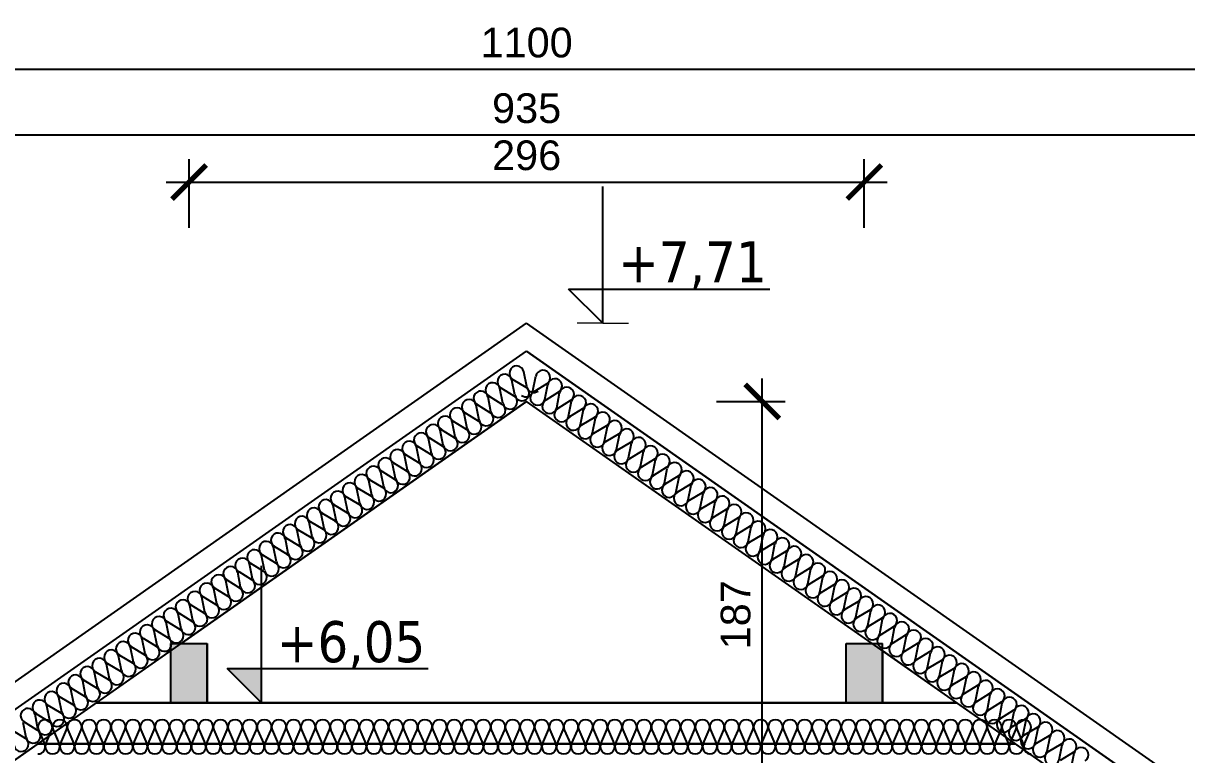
# Model space of a CAD drawing. Header units: millimetres. Extents: x 4647 to 73915, y -13612 to -8141.
# Drawn here: x 6694 to 7204, y -10491 to -10171 of the extents above; entities that cross this region are included whole.
import ezdxf

# ---------------------------------------------------------------- set-up
doc = ezdxf.new("R2010")
doc.units = ezdxf.units.MM
for name, color, linetype in [('2D - Ogólne', 7, 'Continuous'), ('Konstrukcja - Dach', 7, 'Continuous'), ('Wymiarowanie - Ogólne', 7, 'Continuous')]:
    doc.layers.add(name, color=color, linetype=linetype)
doc.layers.add('a_wymiary', color=250, linetype='Continuous', lineweight=9)
doc.styles.add('GENERATED_STYLE_2', font='tahoma.ttf')
doc.styles.get("Standard").update_dxf_attribs({"font": 'arial.ttf'})
doc.dimstyles.new('1-100', dxfattribs={"dimtxt": 13, "dimasz": 15, "dimexe": 10, "dimexo": 20, "dimgap": 5, "dimtad": 1, "dimdec": 1, "dimrnd": 0.5, "dimtxsty": 'Standard', "dimblk": 'ARCHTICK', "dimcen": 0.09, "dimdle": 10, "dimadec": 0, "dimazin": 0, "dimtfac": 1, "dimtdec": 1, "dimtofl": 0, "dimtmove": 0, "dimatfit": 3, "dimfxl": 10, "dimfxlon": 1, "dimtolj": 1, "dimtzin": 0, "dimarcsym": 0})

# ---------------------------------------------------------------- blocks, each defined once
blk = doc.blocks.new('_ArchTick')
at = {"color": 0, "linetype": 'ByBlock', "const_width": 0.15}
blk.add_lwpolyline([(-0.5, -0.5), (0.5, 0.5)], dxfattribs=at)
blk = doc.blocks.new('*D799')
at = {"layer": 'a_wymiary', "color": 0, "lineweight": -2, "transparency": 16777216}
for p, q in [((6446.9, -10239.74), (6446.9, -10209.74)), ((7381.9, -10239.74), (7381.9, -10209.74)), ((6436.9, -10219.74), (7391.9, -10219.74))]:
    blk.add_line(p, q, dxfattribs=at)
at = {"layer": 'DEFPOINTS', "color": 0, "transparency": 16777216}
for p in [(7381.9, -10219.74), (6446.9, -10683.57), (7381.9, -10683.57)]:
    blk.add_point(p, dxfattribs=at)
at = {"layer": 'a_wymiary', "color": 0, "lineweight": -2, "transparency": 16777216, "xscale": 15, "yscale": 15, "zscale": 15, "rotation": 180}
blk.add_blockref('_ArchTick', (6446.9, -10219.74), dxfattribs=at)
at = {"layer": 'a_wymiary', "color": 0, "lineweight": -2, "transparency": 16777216, "xscale": 15, "yscale": 15, "zscale": 15}
blk.add_blockref('_ArchTick', (7381.9, -10219.74), dxfattribs=at)
at = {"layer": 'a_wymiary', "color": 0, "transparency": 16777216, "insert": (6914.4, -10208.1), "char_height": 13, "attachment_point": 5}
blk.add_mtext('\\A1;935', dxfattribs=at)
blk = doc.blocks.new('*D800')
at = {"layer": 'a_wymiary', "color": 0, "lineweight": -2, "transparency": 16777216}
for p, q in [((6766.41, -10260.39), (6766.41, -10230.39)), ((7062.42, -10260.39), (7062.42, -10230.39)), ((6756.41, -10240.39), (7072.42, -10240.39))]:
    blk.add_line(p, q, dxfattribs=at)
at = {"layer": 'DEFPOINTS', "color": 0, "transparency": 16777216}
for p in [(7062.42, -10240.39), (6766.41, -10442.57), (7062.42, -10442.57)]:
    blk.add_point(p, dxfattribs=at)
at = {"layer": 'a_wymiary', "color": 0, "lineweight": -2, "transparency": 16777216, "xscale": 15, "yscale": 15, "zscale": 15, "rotation": 180}
blk.add_blockref('_ArchTick', (6766.41, -10240.39), dxfattribs=at)
at = {"layer": 'a_wymiary', "color": 0, "lineweight": -2, "transparency": 16777216, "xscale": 15, "yscale": 15, "zscale": 15}
blk.add_blockref('_ArchTick', (7062.42, -10240.39), dxfattribs=at)
at = {"layer": 'a_wymiary', "color": 0, "transparency": 16777216, "insert": (6914.41, -10228.75), "char_height": 13, "attachment_point": 5}
blk.add_mtext('\\A1;296', dxfattribs=at)
blk = doc.blocks.new('*D801')
at = {"layer": 'a_wymiary', "color": 0, "lineweight": -2, "transparency": 16777216}
for p, q in [((6364.42, -10210.99), (6364.42, -10180.99)), ((7464.4, -10210.99), (7464.4, -10180.99)), ((6354.42, -10190.99), (7474.4, -10190.99))]:
    blk.add_line(p, q, dxfattribs=at)
at = {"layer": 'DEFPOINTS', "color": 0, "transparency": 16777216}
for p in [(7464.4, -10190.99), (6364.42, -10687.41), (7464.4, -10687.41)]:
    blk.add_point(p, dxfattribs=at)
at = {"layer": 'a_wymiary', "color": 0, "lineweight": -2, "transparency": 16777216, "xscale": 15, "yscale": 15, "zscale": 15, "rotation": 180}
blk.add_blockref('_ArchTick', (6364.42, -10190.99), dxfattribs=at)
at = {"layer": 'a_wymiary', "color": 0, "lineweight": -2, "transparency": 16777216, "xscale": 15, "yscale": 15, "zscale": 15}
blk.add_blockref('_ArchTick', (7464.4, -10190.99), dxfattribs=at)
at = {"layer": 'a_wymiary', "color": 0, "transparency": 16777216, "insert": (6914.41, -10179.35), "char_height": 13, "attachment_point": 5}
blk.add_mtext('\\A1;1100', dxfattribs=at)
blk = doc.blocks.new('*D855')
at = {"layer": 'a_wymiary', "color": 0, "lineweight": -2, "transparency": 16777216}
for p, q in [((7017.7, -10533.57), (7017.7, -10326.48)), ((6997.7, -10336.48), (7027.7, -10336.48)), ((6997.7, -10523.57), (7027.7, -10523.57))]:
    blk.add_line(p, q, dxfattribs=at)
at = {"layer": 'DEFPOINTS', "color": 0, "transparency": 16777216}
for p in [(6914.41, -10336.48), (7017.7, -10336.48), (6958.9, -10523.57)]:
    blk.add_point(p, dxfattribs=at)
at = {"layer": 'a_wymiary', "color": 0, "lineweight": -2, "transparency": 16777216, "xscale": 15, "yscale": 15, "zscale": 15}
for p, rotation in [((7017.7, -10336.48), 90), ((7017.7, -10523.57), 270)]:
    blk.add_blockref('_ArchTick', p, dxfattribs=dict(at, rotation=rotation))
at = {"layer": 'a_wymiary', "color": 0, "transparency": 16777216, "insert": (7006.06, -10430.02), "char_height": 13, "attachment_point": 5, "rotation": 90}
blk.add_mtext('\\A1;187', dxfattribs=at)

msp = doc.modelspace()

# ---------------------------------------------------------------- hatches: boundary and pattern name
at = {"layer": 'Konstrukcja - Dach', "linetype": 'Continuous', "lineweight": 0}
for points in [[(6774.41, -10468.57), (6774.41, -10442.57), (6758.41, -10442.57), (6758.41, -10468.57)], [(7054.42, -10468.57), (7070.42, -10468.57), (7070.42, -10442.57), (7054.42, -10442.57)]]:
    msp.add_hatch(color=46, dxfattribs=at).paths.add_polyline_path(points, flags=0)
at = {"layer": 'Wymiarowanie - Ogólne', "linetype": 'Continuous', "lineweight": 25}
msp.add_hatch(color=161, dxfattribs=at).paths.add_polyline_path([(6798.14, -10468.57), (6783.14, -10453.57), (6798.14, -10453.57)], flags=0)

# ---------------------------------------------------------------- linework, layer by layer
for p, q in [((6914.41, -10336.48), (6762.9, -10442.57)), ((7065.93, -10442.57), (6914.41, -10336.48)), ((6762.9, -10442.57), (6774.41, -10442.57)), ((6774.41, -10442.57), (6774.41, -10468.57)), ((7054.42, -10468.57), (7054.42, -10442.57)), ((7054.42, -10442.57), (7065.93, -10442.57)), ((6758.41, -10445.72), (6725.77, -10468.57)), ((6758.41, -10468.57), (6758.41, -10445.72)), ((7070.42, -10445.72), (7070.42, -10468.57)), ((7103.06, -10468.57), (7070.42, -10445.72)), ((6725.77, -10468.57), (6700.07, -10486.57)), ((7103.06, -10468.57), (6725.77, -10468.57)), ((6725.77, -10468.57), (6758.41, -10468.57)), ((6774.41, -10468.57), (7054.42, -10468.57)), ((7070.42, -10468.57), (7103.06, -10468.57)), ((7128.76, -10486.57), (7103.06, -10468.57)), ((6700.07, -10486.57), (6454.4, -10658.58)), ((6700.07, -10486.57), (7128.76, -10486.57)), ((7128.76, -10486.57), (6700.07, -10486.57)), ((7374.4, -10658.57), (7128.76, -10486.57))]:
    msp.add_line(p, q)
at = {"layer": '2D - Ogólne'}
for p, q in [((6410.4, -10667.42), (6914.41, -10314.51)), ((6914.41, -10314.51), (7418.4, -10667.4)), ((6909.22, -10333.69), (6907.92, -10327.2)), ((6908.36, -10326.9), (6914.01, -10330.34)), ((6914.45, -10330.03), (6913.15, -10323.55)), ((6917.1, -10331.94), (6918.39, -10325.45)), ((6904, -10337.35), (6902.7, -10330.86)), ((6903.14, -10330.56), (6908.79, -10334)), ((6923.2, -10328.81), (6917.54, -10332.25)), ((6922.34, -10335.61), (6923.64, -10329.12)), ((6928.44, -10332.48), (6922.78, -10335.92)), ((6927.59, -10339.28), (6928.88, -10332.79)), ((6893.55, -10344.67), (6892.24, -10338.18)), ((6892.68, -10337.87), (6898.33, -10341.32)), ((6898.77, -10341.01), (6897.47, -10334.52)), ((6897.91, -10334.22), (6903.56, -10337.66)), ((6933.69, -10336.15), (6928.03, -10339.59)), ((6932.83, -10342.95), (6934.13, -10336.46)), ((6888.32, -10348.33), (6887.02, -10341.84)), ((6887.46, -10341.53), (6893.11, -10344.98)), ((6938.93, -10339.82), (6933.27, -10343.26)), ((6938.08, -10346.63), (6939.37, -10340.13)), ((6883.1, -10351.99), (6881.79, -10345.5)), ((6882.23, -10345.19), (6887.88, -10348.64)), ((6944.18, -10343.5), (6938.52, -10346.93)), ((6943.32, -10350.3), (6944.62, -10343.81)), ((6949.42, -10347.17), (6943.76, -10350.61)), ((6948.57, -10353.97), (6949.86, -10347.48)), ((6872.64, -10359.31), (6871.34, -10352.82)), ((6871.78, -10352.51), (6877.43, -10355.95)), ((6877.87, -10355.65), (6876.57, -10349.16)), ((6877.01, -10348.85), (6882.66, -10352.29)), ((6954.66, -10350.84), (6949.01, -10354.28)), ((6953.81, -10357.64), (6955.1, -10351.15)), ((6867.42, -10362.96), (6866.12, -10356.48)), ((6866.55, -10356.17), (6872.2, -10359.61)), ((6959.91, -10354.51), (6954.25, -10357.95)), ((6959.05, -10361.31), (6960.35, -10354.82)), ((6965.15, -10358.19), (6959.49, -10361.62)), ((6964.3, -10364.99), (6965.59, -10358.49)), ((6856.97, -10370.28), (6855.66, -10363.8)), ((6856.1, -10363.49), (6861.75, -10366.93)), ((6862.19, -10366.62), (6860.89, -10360.14)), ((6861.33, -10359.83), (6866.98, -10363.27)), ((6970.4, -10361.86), (6964.74, -10365.29)), ((6969.54, -10368.66), (6970.84, -10362.17)), ((6851.74, -10373.94), (6850.44, -10367.46)), ((6850.88, -10367.15), (6856.53, -10370.59)), ((6975.64, -10365.53), (6969.98, -10368.97)), ((6974.79, -10372.33), (6976.08, -10365.84)), ((6846.51, -10377.6), (6845.21, -10371.12)), ((6845.65, -10370.81), (6851.3, -10374.25)), ((6980.88, -10369.2), (6975.23, -10372.64)), ((6980.03, -10376), (6981.33, -10369.51)), ((6986.13, -10372.87), (6980.47, -10376.31)), ((6985.28, -10379.67), (6986.57, -10373.18)), ((6836.06, -10384.92), (6834.76, -10378.43)), ((6835.2, -10378.13), (6840.85, -10381.57)), ((6841.29, -10381.26), (6839.99, -10374.77)), ((6840.42, -10374.47), (6846.07, -10377.91)), ((6991.37, -10376.55), (6985.72, -10379.98)), ((6990.52, -10383.35), (6991.81, -10376.85)), ((6830.84, -10388.58), (6829.53, -10382.09)), ((6829.97, -10381.79), (6835.62, -10385.23)), ((6996.62, -10380.22), (6990.96, -10383.65)), ((6995.76, -10387.02), (6997.06, -10380.53)), ((7001.86, -10383.89), (6996.2, -10387.33)), ((7001.01, -10390.69), (7002.3, -10384.2)), ((6819.52, -10389.1), (6825.17, -10392.55)), ((6825.61, -10392.24), (6824.31, -10385.75)), ((6824.75, -10385.44), (6830.4, -10388.89)), ((7007.11, -10387.56), (7001.45, -10391)), ((7006.25, -10394.36), (7007.55, -10387.87)), ((6815.16, -10399.56), (6813.86, -10393.07)), ((6814.3, -10392.76), (6819.95, -10396.21)), ((6820.38, -10395.9), (6819.08, -10389.41)), ((7012.35, -10391.23), (7006.69, -10394.67)), ((7011.5, -10398.03), (7012.79, -10391.54)), ((6809.93, -10403.22), (6808.63, -10396.73)), ((6809.07, -10396.42), (6814.72, -10399.86)), ((7017.59, -10394.91), (7011.94, -10398.34)), ((7016.74, -10401.71), (7018.04, -10395.21)), ((7022.84, -10398.58), (7017.18, -10402.01)), ((7021.98, -10405.38), (7023.28, -10398.89)), ((6799.48, -10410.53), (6798.18, -10404.05)), ((6798.62, -10403.74), (6804.27, -10407.18)), ((6804.71, -10406.88), (6803.4, -10400.39)), ((6803.84, -10400.08), (6809.49, -10403.52)), ((7028.08, -10402.25), (7022.43, -10405.69)), ((7027.23, -10409.05), (7028.52, -10402.56)), ((6794.25, -10414.19), (6792.95, -10407.71)), ((6793.39, -10407.4), (6799.04, -10410.84)), ((7033.33, -10405.92), (7027.67, -10409.36)), ((7032.47, -10412.72), (7033.77, -10406.23)), ((7038.57, -10409.59), (7032.91, -10413.03)), ((6782.94, -10414.72), (6788.59, -10418.16)), ((6789.03, -10417.85), (6787.73, -10411.37)), ((6788.17, -10411.06), (6793.82, -10414.5)), ((7037.72, -10416.39), (7039.01, -10409.9)), ((7043.82, -10413.27), (7038.16, -10416.7)), ((7042.96, -10420.07), (7044.26, -10413.57)), ((6778.58, -10425.17), (6777.27, -10418.69)), ((6777.71, -10418.38), (6783.36, -10421.82)), ((6783.8, -10421.51), (6782.5, -10415.03)), ((7049.06, -10416.94), (7043.4, -10420.37)), ((7048.21, -10423.74), (7049.5, -10417.25)), ((6773.35, -10428.83), (6772.05, -10422.34)), ((6772.49, -10422.04), (6778.14, -10425.48)), ((7054.3, -10420.61), (7048.65, -10424.05)), ((7053.45, -10427.41), (7054.74, -10420.92)), ((7059.55, -10424.28), (7053.89, -10427.72)), ((7058.69, -10431.08), (7059.99, -10424.59)), ((6762.9, -10436.15), (6761.6, -10429.66)), ((6762.04, -10429.36), (6767.69, -10432.8)), ((6768.13, -10432.49), (6766.82, -10426)), ((6767.26, -10425.7), (6772.91, -10429.14)), ((7064.79, -10427.95), (7059.13, -10431.39)), ((7063.94, -10434.75), (7065.23, -10428.26)), ((6757.67, -10439.81), (6756.37, -10433.32)), ((6756.81, -10433.01), (6762.46, -10436.46)), ((7070.04, -10431.63), (7064.38, -10435.06)), ((7069.18, -10438.43), (7070.48, -10431.93)), ((6746.36, -10440.33), (6752.01, -10443.78)), ((6752.45, -10443.47), (6751.15, -10436.98)), ((6751.58, -10436.67), (6757.23, -10440.12)), ((7075.28, -10435.3), (7069.62, -10438.74)), ((7074.43, -10442.1), (7075.72, -10435.61)), ((7080.53, -10438.97), (7074.87, -10442.41)), ((7079.67, -10445.77), (7080.97, -10439.28)), ((6742, -10450.79), (6740.69, -10444.3)), ((6741.13, -10443.99), (6746.78, -10447.43)), ((6747.22, -10447.13), (6745.92, -10440.64)), ((7085.77, -10442.64), (7080.11, -10446.08)), ((7084.92, -10449.44), (7086.21, -10442.95)), ((6736.77, -10454.45), (6735.47, -10447.96)), ((6735.91, -10447.65), (6741.56, -10451.09)), ((7091.01, -10446.31), (7085.36, -10449.75)), ((7090.16, -10453.11), (7091.45, -10446.62)), ((7096.26, -10449.99), (7090.6, -10453.42)), ((7095.4, -10456.79), (7096.7, -10450.3)), ((6726.32, -10461.76), (6725.02, -10455.28)), ((6725.45, -10454.97), (6731.1, -10458.41)), ((6731.54, -10458.1), (6730.24, -10451.62)), ((6730.68, -10451.31), (6736.33, -10454.75)), ((7101.5, -10453.66), (7095.84, -10457.1)), ((7100.65, -10460.46), (7101.94, -10453.97)), ((6721.09, -10465.42), (6719.79, -10458.94)), ((6720.23, -10458.63), (6725.88, -10462.07)), ((7106.75, -10457.33), (7101.09, -10460.77)), ((7105.89, -10464.13), (7107.19, -10457.64)), ((6715.87, -10469.08), (6714.56, -10462.6)), ((6715, -10462.29), (6720.65, -10465.73)), ((7111.99, -10461), (7106.33, -10464.44)), ((7111.14, -10467.8), (7112.43, -10461.31)), ((7117.23, -10464.67), (7111.58, -10468.11)), ((7116.38, -10471.48), (7117.68, -10464.98)), ((6705.41, -10476.4), (6704.11, -10469.91)), ((6704.55, -10469.61), (6710.2, -10473.05)), ((6710.64, -10472.74), (6709.34, -10466.26)), ((6709.78, -10465.95), (6715.43, -10469.39)), ((7122.48, -10468.35), (7116.82, -10471.78)), ((7121.63, -10475.15), (7122.92, -10468.66)), ((6700.19, -10480.06), (6698.89, -10473.57)), ((6699.32, -10473.27), (6704.98, -10476.71)), ((7127.72, -10472.02), (7122.07, -10475.46)), ((7126.87, -10478.82), (7128.16, -10472.33)), ((7132.97, -10475.69), (7127.31, -10479.13)), ((7132.11, -10482.49), (7133.41, -10476)), ((6688.87, -10480.58), (6694.52, -10484.03)), ((6694.96, -10483.72), (6693.66, -10477.23)), ((6694.1, -10476.93), (6699.75, -10480.37)), ((6700.45, -10480.47), (6703.12, -10486.53)), ((6703.66, -10486.53), (6706.32, -10480.47)), ((6706.86, -10480.47), (6709.52, -10486.53)), ((6710.06, -10486.53), (6712.72, -10480.47)), ((6713.26, -10480.47), (6715.92, -10486.53)), ((6716.46, -10486.53), (6719.12, -10480.47)), ((6719.66, -10480.47), (6722.32, -10486.53)), ((6722.86, -10486.53), (6725.52, -10480.47)), ((6726.06, -10480.47), (6728.73, -10486.53)), ((6729.26, -10486.53), (6731.93, -10480.47)), ((6732.46, -10480.47), (6735.13, -10486.53)), ((6735.67, -10486.53), (6738.33, -10480.47)), ((6738.87, -10480.47), (6741.53, -10486.53)), ((6742.07, -10486.53), (6744.73, -10480.47)), ((6745.27, -10480.47), (6747.93, -10486.53)), ((6748.47, -10486.53), (6751.13, -10480.47)), ((6751.67, -10480.47), (6754.33, -10486.53)), ((6754.87, -10486.53), (6757.53, -10480.47)), ((6758.07, -10480.47), (6760.74, -10486.53)), ((6761.27, -10486.53), (6763.94, -10480.47)), ((6764.47, -10480.47), (6767.14, -10486.53)), ((6767.68, -10486.53), (6770.34, -10480.47)), ((6770.88, -10480.47), (6773.54, -10486.53)), ((6774.08, -10486.53), (6776.74, -10480.47)), ((6777.28, -10480.47), (6779.94, -10486.53)), ((6780.48, -10486.53), (6783.14, -10480.47)), ((6783.68, -10480.47), (6786.34, -10486.53)), ((6786.88, -10486.53), (6789.54, -10480.47)), ((6790.08, -10480.47), (6792.75, -10486.53)), ((6793.28, -10486.53), (6795.95, -10480.47)), ((6796.48, -10480.47), (6799.15, -10486.53)), ((6799.69, -10486.53), (6802.35, -10480.47)), ((6802.89, -10480.47), (6805.55, -10486.53)), ((6806.09, -10486.53), (6808.75, -10480.47)), ((6809.29, -10480.47), (6811.95, -10486.53)), ((6812.49, -10486.53), (6815.15, -10480.47)), ((6815.69, -10480.47), (6818.35, -10486.53)), ((6818.89, -10486.53), (6821.55, -10480.47)), ((6822.09, -10480.47), (6824.76, -10486.53)), ((6825.29, -10486.53), (6827.96, -10480.47)), ((6828.49, -10480.47), (6831.16, -10486.53)), ((6831.69, -10486.53), (6834.36, -10480.47)), ((6834.9, -10480.47), (6837.56, -10486.53)), ((6838.1, -10486.53), (6840.76, -10480.47)), ((6841.3, -10480.47), (6843.96, -10486.53)), ((6844.5, -10486.53), (6847.16, -10480.47)), ((6847.7, -10480.47), (6850.36, -10486.53)), ((6850.9, -10486.53), (6853.56, -10480.47)), ((6854.1, -10480.47), (6856.77, -10486.53)), ((6857.3, -10486.53), (6859.97, -10480.47)), ((6860.5, -10480.47), (6863.17, -10486.53)), ((6863.7, -10486.53), (6866.37, -10480.47)), ((6866.91, -10480.47), (6869.57, -10486.53)), ((6870.11, -10486.53), (6872.77, -10480.47)), ((6873.31, -10480.47), (6875.97, -10486.53)), ((6876.51, -10486.53), (6879.17, -10480.47)), ((6879.71, -10480.47), (6882.37, -10486.53)), ((6882.91, -10486.53), (6885.57, -10480.47)), ((6886.11, -10480.47), (6888.77, -10486.53)), ((6889.31, -10486.53), (6891.98, -10480.47)), ((6892.51, -10480.47), (6895.18, -10486.53)), ((6895.71, -10486.53), (6898.38, -10480.47)), ((6898.92, -10480.47), (6901.58, -10486.53)), ((6902.12, -10486.53), (6904.78, -10480.47)), ((6905.32, -10480.47), (6907.98, -10486.53)), ((6908.52, -10486.53), (6911.18, -10480.47)), ((6911.72, -10480.47), (6914.38, -10486.53)), ((6914.92, -10486.53), (6917.58, -10480.47)), ((6918.12, -10480.47), (6920.78, -10486.53)), ((6921.32, -10486.53), (6923.99, -10480.47)), ((6924.52, -10480.47), (6927.19, -10486.53)), ((6927.72, -10486.53), (6930.39, -10480.47)), ((6930.93, -10480.47), (6933.59, -10486.53)), ((6934.13, -10486.53), (6936.79, -10480.47)), ((6937.33, -10480.47), (6939.99, -10486.53)), ((6940.53, -10486.53), (6943.19, -10480.47)), ((6943.73, -10480.47), (6946.39, -10486.53)), ((6946.93, -10486.53), (6949.59, -10480.47)), ((6950.13, -10480.47), (6952.79, -10486.53)), ((6953.33, -10486.53), (6956, -10480.47)), ((6956.53, -10480.47), (6959.2, -10486.53)), ((6959.73, -10486.53), (6962.4, -10480.47)), ((6962.94, -10480.47), (6965.6, -10486.53)), ((6966.14, -10486.53), (6968.8, -10480.47)), ((6969.34, -10480.47), (6972, -10486.53)), ((6972.54, -10486.53), (6975.2, -10480.47)), ((6975.74, -10480.47), (6978.4, -10486.53)), ((6978.94, -10486.53), (6981.6, -10480.47)), ((6982.14, -10480.47), (6984.8, -10486.53)), ((6985.34, -10486.53), (6988.01, -10480.47)), ((6988.54, -10480.47), (6991.21, -10486.53)), ((6991.74, -10486.53), (6994.41, -10480.47)), ((6994.95, -10480.47), (6997.61, -10486.53)), ((6998.15, -10486.53), (7000.81, -10480.47)), ((7001.35, -10480.47), (7004.01, -10486.53)), ((7004.55, -10486.53), (7007.21, -10480.47)), ((7007.75, -10480.47), (7010.41, -10486.53)), ((7010.95, -10486.53), (7013.61, -10480.47)), ((7014.15, -10480.47), (7016.81, -10486.53)), ((7017.35, -10486.53), (7020.02, -10480.47)), ((7020.55, -10480.47), (7023.22, -10486.53)), ((7023.75, -10486.53), (7026.42, -10480.47)), ((7026.95, -10480.47), (7029.62, -10486.53)), ((7030.16, -10486.53), (7032.82, -10480.47)), ((7033.36, -10480.47), (7036.02, -10486.53)), ((7036.56, -10486.53), (7039.22, -10480.47)), ((7039.76, -10480.47), (7042.42, -10486.53)), ((7042.96, -10486.53), (7045.62, -10480.47)), ((7046.16, -10480.47), (7048.82, -10486.53)), ((7049.36, -10486.53), (7052.02, -10480.47)), ((7052.56, -10480.47), (7055.23, -10486.53)), ((7055.76, -10486.53), (7058.43, -10480.47)), ((7058.96, -10480.47), (7061.63, -10486.53)), ((7062.17, -10486.53), (7064.83, -10480.47)), ((7065.37, -10480.47), (7068.03, -10486.53)), ((7068.57, -10486.53), (7071.23, -10480.47)), ((7071.77, -10480.47), (7074.43, -10486.53)), ((7074.97, -10486.53), (7077.63, -10480.47)), ((7078.17, -10480.47), (7080.83, -10486.53)), ((7081.37, -10486.53), (7084.03, -10480.47)), ((7084.57, -10480.47), (7087.24, -10486.53)), ((7087.77, -10486.53), (7090.44, -10480.47)), ((7090.97, -10480.47), (7093.64, -10486.53)), ((7094.18, -10486.53), (7096.84, -10480.47)), ((7097.38, -10480.47), (7100.04, -10486.53)), ((7100.58, -10486.53), (7103.24, -10480.47)), ((7103.78, -10480.47), (7106.44, -10486.53)), ((7106.98, -10486.53), (7109.64, -10480.47)), ((7110.18, -10480.47), (7112.84, -10486.53)), ((7113.38, -10486.53), (7116.04, -10480.47)), ((7116.58, -10480.47), (7119.25, -10486.53)), ((7119.78, -10486.53), (7122.45, -10480.47)), ((7122.98, -10480.47), (7125.65, -10486.53)), ((7126.19, -10486.53), (7128.85, -10480.47)), ((7129.39, -10480.47), (7132.05, -10486.53)), ((7138.21, -10479.36), (7132.55, -10482.8)), ((7132.59, -10486.53), (7135.25, -10480.47)), ((7137.36, -10486.16), (7138.65, -10479.67)), ((7143.46, -10483.03), (7137.8, -10486.47)), ((7142.6, -10489.84), (7143.9, -10483.34)), ((7148.7, -10486.71), (7143.04, -10490.14)), ((7147.85, -10493.51), (7149.14, -10487.02)), ((7153.94, -10490.38), (7148.29, -10493.82)), ((7153.09, -10497.18), (7154.39, -10490.69))]:
    msp.add_line(p, q, dxfattribs=at)
for centre, major_axis, ratio, start_param, end_param in [((6910.02, -10324.17), (-1.83, 2.61), 0.999894, 4.299595, 8.266775), ((6921.53, -10326.08), (-2.62, 1.84), 0.996613, 2.728799, 6.695979), ((6904.8, -10327.83), (-1.83, 2.61), 0.999894, 4.299595, 8.266775), ((6926.77, -10329.75), (-2.62, 1.84), 0.996613, 2.728799, 6.695979), ((6894.34, -10335.15), (-1.83, 2.61), 0.999894, 4.299595, 8.266775), ((6899.57, -10331.49), (-1.83, 2.61), 0.999894, 4.299595, 8.266775), ((6912.35, -10333.06), (-1.83, 2.61), 0.999894, 1.158004, 5.125183), ((6913.96, -10331.3), (-2.62, 1.84), 0.996613, 1.570796, 3.554385), ((6917.58, -10329.4), (-1.83, 2.61), 0.999894, 1.158004, 3.141593), ((6919.21, -10334.98), (-2.62, 1.84), 0.996613, 5.870392, 9.837571), ((6932.02, -10333.42), (-2.62, 1.84), 0.996613, 2.728799, 6.695979), ((6889.12, -10338.81), (-1.83, 2.61), 0.999894, 4.299595, 8.266775), ((6901.9, -10340.38), (-1.83, 2.61), 0.999894, 1.158004, 5.125183), ((6907.13, -10336.72), (-1.83, 2.61), 0.999894, 1.158004, 5.125183), ((6924.45, -10338.65), (-2.62, 1.84), 0.996613, 5.870392, 9.837571), ((6937.26, -10337.09), (-2.62, 1.84), 0.996613, 2.728799, 6.695979), ((6942.51, -10340.77), (-2.62, 1.84), 0.996613, 2.728799, 6.695979), ((6878.67, -10346.13), (-1.83, 2.61), 0.999894, 4.299595, 8.266775), ((6883.89, -10342.47), (-1.83, 2.61), 0.999894, 4.299595, 8.266775), ((6896.67, -10344.04), (-1.83, 2.61), 0.999894, 1.158004, 5.125183), ((6929.7, -10342.32), (-2.62, 1.84), 0.996613, 5.870392, 9.837571), ((6934.94, -10345.99), (-2.62, 1.84), 0.996613, 5.870392, 9.837571), ((6947.75, -10344.44), (-2.62, 1.84), 0.996613, 2.728799, 6.695979), ((6873.44, -10349.79), (-1.83, 2.61), 0.999894, 4.299595, 8.266775), ((6891.45, -10347.7), (-1.83, 2.61), 0.999894, 1.158004, 5.125183), ((6940.19, -10349.66), (-2.62, 1.84), 0.996613, 5.870392, 9.837571), ((6953, -10348.11), (-2.62, 1.84), 0.996613, 2.728799, 6.695979), ((6958.24, -10351.78), (-2.62, 1.84), 0.996613, 2.728799, 6.695979), ((6868.21, -10353.45), (-1.83, 2.61), 0.999894, 4.299595, 8.266775), ((6881, -10355.02), (-1.83, 2.61), 0.999894, 1.158004, 5.125183), ((6886.22, -10351.36), (-1.83, 2.61), 0.999894, 1.158004, 5.125183), ((6945.43, -10353.34), (-2.62, 1.84), 0.996613, 5.870392, 9.837571), ((6963.48, -10355.46), (-2.62, 1.84), 0.996613, 2.728799, 6.695979), ((6857.76, -10360.77), (-1.83, 2.61), 0.999894, 4.299595, 8.266775), ((6862.99, -10357.11), (-1.83, 2.61), 0.999894, 4.299595, 8.266775), ((6875.77, -10358.68), (-1.83, 2.61), 0.999894, 1.158004, 5.125183), ((6950.67, -10357.01), (-2.62, 1.84), 0.996613, 5.870392, 9.837571), ((6955.92, -10360.68), (-2.62, 1.84), 0.996613, 5.870392, 9.837571), ((6968.73, -10359.13), (-2.62, 1.84), 0.996613, 2.728799, 6.695979), ((6852.54, -10364.42), (-1.83, 2.61), 0.999894, 4.299595, 8.266775), ((6865.32, -10366), (-1.83, 2.61), 0.999894, 1.158004, 5.125183), ((6870.54, -10362.34), (-1.83, 2.61), 0.999894, 1.158004, 5.125183), ((6961.16, -10364.35), (-2.62, 1.84), 0.996613, 5.870392, 9.837571), ((6973.97, -10362.8), (-2.62, 1.84), 0.996613, 2.728799, 6.695979), ((6979.22, -10366.47), (-2.62, 1.84), 0.996613, 2.728799, 6.695979), ((6842.08, -10371.74), (-1.83, 2.61), 0.999894, 4.299595, 8.266775), ((6847.31, -10368.08), (-1.83, 2.61), 0.999894, 4.299595, 8.266775), ((6860.09, -10369.66), (-1.83, 2.61), 0.999894, 1.158004, 5.125183), ((6966.41, -10368.02), (-2.62, 1.84), 0.996613, 5.870392, 9.837571), ((6971.65, -10371.7), (-2.62, 1.84), 0.996613, 5.870392, 9.837571), ((6984.46, -10370.14), (-2.62, 1.84), 0.996613, 2.728799, 6.695979), ((6836.86, -10375.4), (-1.83, 2.61), 0.999894, 4.299595, 8.266775), ((6854.87, -10373.32), (-1.83, 2.61), 0.999894, 1.158004, 5.125183), ((6976.9, -10375.37), (-2.62, 1.84), 0.996613, 5.870392, 9.837571), ((6989.71, -10373.82), (-2.62, 1.84), 0.996613, 2.728799, 6.695979), ((6831.63, -10379.06), (-1.83, 2.61), 0.999894, 4.299595, 8.266775), ((6844.42, -10380.63), (-1.83, 2.61), 0.999894, 1.158004, 5.125183), ((6849.64, -10376.97), (-1.83, 2.61), 0.999894, 1.158004, 5.125183), ((6982.14, -10379.04), (-2.62, 1.84), 0.996613, 5.870392, 9.837571), ((6994.95, -10377.49), (-2.62, 1.84), 0.996613, 2.728799, 6.695979), ((7000.19, -10381.16), (-2.62, 1.84), 0.996613, 2.728799, 6.695979), ((6821.18, -10386.38), (-1.83, 2.61), 0.999894, 4.299595, 8.266775), ((6826.41, -10382.72), (-1.83, 2.61), 0.999894, 4.299595, 8.266775), ((6839.19, -10384.29), (-1.83, 2.61), 0.999894, 1.158004, 5.125183), ((6987.38, -10382.71), (-2.62, 1.84), 0.996613, 5.870392, 9.837571), ((6992.63, -10386.38), (-2.62, 1.84), 0.996613, 5.870392, 9.837571), ((7005.44, -10384.83), (-2.62, 1.84), 0.996613, 2.728799, 6.695979), ((6815.95, -10390.04), (-1.83, 2.61), 0.999894, 4.299595, 8.266775), ((6828.74, -10391.61), (-1.83, 2.61), 0.999894, 1.158004, 5.125183), ((6833.96, -10387.95), (-1.83, 2.61), 0.999894, 1.158004, 5.125183), ((6997.87, -10390.06), (-2.62, 1.84), 0.996613, 5.870392, 9.837571), ((7010.68, -10388.5), (-2.62, 1.84), 0.996613, 2.728799, 6.695979), ((7015.93, -10392.18), (-2.62, 1.84), 0.996613, 2.728799, 6.695979), ((6805.5, -10397.36), (-1.83, 2.61), 0.999894, 4.299595, 8.266775), ((6810.73, -10393.7), (-1.83, 2.61), 0.999894, 4.299595, 8.266775), ((6823.51, -10395.27), (-1.83, 2.61), 0.999894, 1.158004, 5.125183), ((7003.12, -10393.73), (-2.62, 1.84), 0.996613, 5.870392, 9.837571), ((7021.17, -10395.85), (-2.62, 1.84), 0.996613, 2.728799, 6.695979), ((6800.28, -10401.02), (-1.83, 2.61), 0.999894, 4.299595, 8.266775), ((6818.29, -10398.93), (-1.83, 2.61), 0.999894, 1.158004, 5.125183), ((7008.36, -10397.4), (-2.62, 1.84), 0.996613, 5.870392, 9.837571), ((7013.6, -10401.07), (-2.62, 1.84), 0.996613, 5.870392, 9.837571), ((7026.42, -10399.52), (-2.62, 1.84), 0.996613, 2.728799, 6.695979), ((6795.05, -10404.68), (-1.83, 2.61), 0.999894, 4.299595, 8.266775), ((6807.83, -10406.25), (-1.83, 2.61), 0.999894, 1.158004, 5.125183), ((6813.06, -10402.59), (-1.83, 2.61), 0.999894, 1.158004, 5.125183), ((7018.85, -10404.74), (-2.62, 1.84), 0.996613, 5.870392, 9.837571), ((7031.66, -10403.19), (-2.62, 1.84), 0.996613, 2.728799, 6.695979), ((7036.9, -10406.86), (-2.62, 1.84), 0.996613, 2.728799, 6.695979), ((6784.6, -10411.99), (-1.83, 2.61), 0.999894, 4.299595, 8.266775), ((6789.82, -10408.34), (-1.83, 2.61), 0.999894, 4.299595, 8.266775), ((6802.61, -10409.91), (-1.83, 2.61), 0.999894, 1.158004, 5.125183), ((7024.09, -10408.42), (-2.62, 1.84), 0.996613, 5.870392, 9.837571), ((7029.34, -10412.09), (-2.62, 1.84), 0.996613, 5.870392, 9.837571), ((7042.15, -10410.54), (-2.62, 1.84), 0.996613, 2.728799, 6.695979), ((6779.37, -10415.65), (-1.83, 2.61), 0.999894, 4.299595, 8.266775), ((6792.16, -10417.23), (-1.83, 2.61), 0.999894, 1.158004, 5.125183), ((6797.38, -10413.57), (-1.83, 2.61), 0.999894, 1.158004, 5.125183), ((7034.58, -10415.76), (-2.62, 1.84), 0.996613, 5.870392, 9.837571), ((7047.39, -10414.21), (-2.62, 1.84), 0.996613, 2.728799, 6.695979), ((7052.64, -10417.88), (-2.62, 1.84), 0.996613, 2.728799, 6.695979), ((6768.92, -10422.97), (-1.83, 2.61), 0.999894, 4.299595, 8.266775), ((6774.15, -10419.31), (-1.83, 2.61), 0.999894, 4.299595, 8.266775), ((6786.93, -10420.89), (-1.83, 2.61), 0.999894, 1.158004, 5.125183), ((7039.83, -10419.43), (-2.62, 1.84), 0.996613, 5.870392, 9.837571), ((7057.88, -10421.55), (-2.62, 1.84), 0.996613, 2.728799, 6.695979), ((6763.7, -10426.63), (-1.83, 2.61), 0.999894, 4.299595, 8.266775), ((6781.7, -10424.54), (-1.83, 2.61), 0.999894, 1.158004, 5.125183), ((7045.07, -10423.11), (-2.62, 1.84), 0.996613, 5.870392, 9.837571), ((7050.31, -10426.78), (-2.62, 1.84), 0.996613, 5.870392, 9.837571), ((7063.12, -10425.22), (-2.62, 1.84), 0.996613, 2.728799, 6.695979), ((6758.47, -10430.29), (-1.83, 2.61), 0.999894, 4.299595, 8.266775), ((6771.25, -10431.86), (-1.83, 2.61), 0.999894, 1.158004, 5.125183), ((6776.48, -10428.2), (-1.83, 2.61), 0.999894, 1.158004, 5.125183), ((7055.56, -10430.45), (-2.62, 1.84), 0.996613, 5.870392, 9.837571), ((7068.37, -10428.9), (-2.62, 1.84), 0.996613, 2.728799, 6.695979), ((7073.61, -10432.57), (-2.62, 1.84), 0.996613, 2.728799, 6.695979), ((6748.02, -10437.61), (-1.83, 2.61), 0.999894, 4.299595, 8.266775), ((6753.24, -10433.95), (-1.83, 2.61), 0.999894, 4.299595, 8.266775), ((6766.03, -10435.52), (-1.83, 2.61), 0.999894, 1.158004, 5.125183), ((7060.8, -10434.12), (-2.62, 1.84), 0.996613, 5.870392, 9.837571), ((7066.05, -10437.79), (-2.62, 1.84), 0.996613, 5.870392, 9.837571), ((7078.86, -10436.24), (-2.62, 1.84), 0.996613, 2.728799, 6.695979), ((6742.79, -10441.27), (-1.83, 2.61), 0.999894, 4.299595, 8.266775), ((6755.57, -10442.84), (-1.83, 2.61), 0.999894, 1.158004, 5.125183), ((6760.8, -10439.18), (-1.83, 2.61), 0.999894, 1.158004, 5.125183), ((7071.29, -10441.47), (-2.62, 1.84), 0.996613, 5.870392, 9.837571), ((7084.1, -10439.91), (-2.62, 1.84), 0.996613, 2.728799, 6.695979), ((7089.35, -10443.58), (-2.62, 1.84), 0.996613, 2.728799, 6.695979), ((6732.34, -10448.59), (-1.83, 2.61), 0.999894, 4.299595, 8.266775), ((6737.57, -10444.93), (-1.83, 2.61), 0.999894, 4.299595, 8.266775), ((6750.35, -10446.5), (-1.83, 2.61), 0.999894, 1.158004, 5.125183), ((7076.54, -10445.14), (-2.62, 1.84), 0.996613, 5.870392, 9.837571), ((7094.59, -10447.26), (-2.62, 1.84), 0.996613, 2.728799, 6.695979), ((6727.11, -10452.25), (-1.83, 2.61), 0.999894, 4.299595, 8.266775), ((6745.12, -10450.16), (-1.83, 2.61), 0.999894, 1.158004, 5.125183), ((7081.78, -10448.81), (-2.62, 1.84), 0.996613, 5.870392, 9.837571), ((7087.02, -10452.48), (-2.62, 1.84), 0.996613, 5.870392, 9.837571), ((7099.83, -10450.93), (-2.62, 1.84), 0.996613, 2.728799, 6.695979), ((6721.89, -10455.91), (-1.83, 2.61), 0.999894, 4.299595, 8.266775), ((6734.67, -10457.48), (-1.83, 2.61), 0.999894, 1.158004, 5.125183), ((6739.9, -10453.82), (-1.83, 2.61), 0.999894, 1.158004, 5.125183), ((7092.27, -10456.15), (-2.62, 1.84), 0.996613, 5.870392, 9.837571), ((7105.08, -10454.6), (-2.62, 1.84), 0.996613, 2.728799, 6.695979), ((7110.32, -10458.27), (-2.62, 1.84), 0.996613, 2.728799, 6.695979), ((6711.44, -10463.22), (-1.83, 2.61), 0.999894, 4.299595, 8.266775), ((6716.66, -10459.56), (-1.83, 2.61), 0.999894, 4.299595, 8.266775), ((6729.45, -10461.14), (-1.83, 2.61), 0.999894, 1.158004, 5.125183), ((7097.51, -10459.83), (-2.62, 1.84), 0.996613, 5.870392, 9.837571), ((7102.76, -10463.5), (-2.62, 1.84), 0.996613, 5.870392, 9.837571), ((7115.57, -10461.94), (-2.62, 1.84), 0.996613, 2.728799, 6.695979), ((6706.21, -10466.88), (-1.83, 2.61), 0.999894, 4.299595, 8.266775), ((6718.99, -10468.45), (-1.83, 2.61), 0.999894, 1.158004, 5.125183), ((6724.22, -10464.8), (-1.83, 2.61), 0.999894, 1.158004, 5.125183), ((7108, -10467.17), (-2.62, 1.84), 0.996613, 5.870392, 9.837571), ((7120.81, -10465.62), (-2.62, 1.84), 0.996613, 2.728799, 6.695979), ((6695.76, -10474.2), (-1.83, 2.61), 0.999894, 4.299595, 8.266775), ((6700.98, -10470.54), (-1.83, 2.61), 0.999894, 4.299595, 8.266775), ((6713.77, -10472.11), (-1.83, 2.61), 0.999894, 1.158004, 5.125183), ((7113.25, -10470.84), (-2.62, 1.84), 0.996613, 5.870392, 9.837571), ((7126.06, -10469.29), (-2.62, 1.84), 0.996613, 2.728799, 6.695979), ((7131.3, -10472.96), (-2.62, 1.84), 0.996613, 2.728799, 6.695979), ((6703.39, -10479.19), (3.2, 0), 0.996623, 5.870392, 9.837571), ((6708.54, -10475.77), (-1.83, 2.61), 0.999894, 1.158004, 5.125183), ((6709.79, -10479.19), (3.2, 0), 0.996623, 5.870392, 9.837571), ((6716.19, -10479.19), (3.2, 0), 0.996623, 5.870392, 9.837571), ((6722.59, -10479.19), (3.2, 0), 0.996623, 5.870392, 9.837571), ((6728.99, -10479.19), (3.2, 0), 0.996623, 5.870392, 9.837571), ((6735.4, -10479.19), (3.2, 0), 0.996623, 5.870392, 9.837571), ((6741.8, -10479.19), (3.2, 0), 0.996623, 5.870392, 9.837571), ((6748.2, -10479.19), (3.2, 0), 0.996623, 5.870392, 9.837571), ((6754.6, -10479.19), (3.2, 0), 0.996623, 5.870392, 9.837571), ((6761, -10479.19), (3.2, 0), 0.996623, 5.870392, 9.837571), ((6767.41, -10479.19), (3.2, 0), 0.996623, 5.870392, 9.837571), ((6773.81, -10479.19), (3.2, 0), 0.996623, 5.870392, 9.837571), ((6780.21, -10479.19), (3.2, 0), 0.996623, 5.870392, 9.837571), ((6786.61, -10479.19), (3.2, 0), 0.996623, 5.870392, 9.837571), ((6793.01, -10479.19), (3.2, 0), 0.996623, 5.870392, 9.837571), ((6799.42, -10479.19), (3.2, 0), 0.996623, 5.870392, 9.837571), ((6805.82, -10479.19), (3.2, 0), 0.996623, 5.870392, 9.837571), ((6812.22, -10479.19), (3.2, 0), 0.996623, 5.870392, 9.837571), ((6818.62, -10479.19), (3.2, 0), 0.996623, 5.870392, 9.837571), ((6825.02, -10479.19), (3.2, 0), 0.996623, 5.870392, 9.837571), ((6831.43, -10479.19), (3.2, 0), 0.996623, 5.870392, 9.837571), ((6837.83, -10479.19), (3.2, 0), 0.996623, 5.870392, 9.837571), ((6844.23, -10479.19), (3.2, 0), 0.996623, 5.870392, 9.837571), ((6850.63, -10479.19), (3.2, 0), 0.996623, 5.870392, 9.837571), ((6857.03, -10479.19), (3.2, 0), 0.996623, 5.870392, 9.837571), ((6863.44, -10479.19), (3.2, 0), 0.996623, 5.870392, 9.837571), ((6869.84, -10479.19), (3.2, 0), 0.996623, 5.870392, 9.837571), ((6876.24, -10479.19), (3.2, 0), 0.996623, 5.870392, 9.837571), ((6882.64, -10479.19), (3.2, 0), 0.996623, 5.870392, 9.837571), ((6889.04, -10479.19), (3.2, 0), 0.996623, 5.870392, 9.837571), ((6895.45, -10479.19), (3.2, 0), 0.996623, 5.870392, 9.837571), ((6901.85, -10479.19), (3.2, 0), 0.996623, 5.870392, 9.837571), ((6908.25, -10479.19), (3.2, 0), 0.996623, 5.870392, 9.837571), ((6914.65, -10479.19), (3.2, 0), 0.996623, 5.870392, 9.837571), ((6921.05, -10479.19), (3.2, 0), 0.996623, 5.870392, 9.837571), ((6927.46, -10479.19), (3.2, 0), 0.996623, 5.870392, 9.837571), ((6933.86, -10479.19), (3.2, 0), 0.996623, 5.870392, 9.837571), ((6940.26, -10479.19), (3.2, 0), 0.996623, 5.870392, 9.837571), ((6946.66, -10479.19), (3.2, 0), 0.996623, 5.870392, 9.837571), ((6953.06, -10479.19), (3.2, 0), 0.996623, 5.870392, 9.837571), ((6959.47, -10479.19), (3.2, 0), 0.996623, 5.870392, 9.837571), ((6965.87, -10479.19), (3.2, 0), 0.996623, 5.870392, 9.837571), ((6972.27, -10479.19), (3.2, 0), 0.996623, 5.870392, 9.837571), ((6978.67, -10479.19), (3.2, 0), 0.996623, 5.870392, 9.837571), ((6985.07, -10479.19), (3.2, 0), 0.996623, 5.870392, 9.837571), ((6991.48, -10479.19), (3.2, 0), 0.996623, 5.870392, 9.837571), ((6997.88, -10479.19), (3.2, 0), 0.996623, 5.870392, 9.837571), ((7004.28, -10479.19), (3.2, 0), 0.996623, 5.870392, 9.837571), ((7010.68, -10479.19), (3.2, 0), 0.996623, 5.870392, 9.837571), ((7017.08, -10479.19), (3.2, 0), 0.996623, 5.870392, 9.837571), ((7023.48, -10479.19), (3.2, 0), 0.996623, 5.870392, 9.837571), ((7029.89, -10479.19), (3.2, 0), 0.996623, 5.870392, 9.837571), ((7036.29, -10479.19), (3.2, 0), 0.996623, 5.870392, 9.837571), ((7042.69, -10479.19), (3.2, 0), 0.996623, 5.870392, 9.837571), ((7049.09, -10479.19), (3.2, 0), 0.996623, 5.870392, 9.837571), ((7055.49, -10479.19), (3.2, 0), 0.996623, 5.870392, 9.837571), ((7061.9, -10479.19), (3.2, 0), 0.996623, 5.870392, 9.837571), ((7068.3, -10479.19), (3.2, 0), 0.996623, 5.870392, 9.837571), ((7074.7, -10479.19), (3.2, 0), 0.996623, 5.870392, 9.837571), ((7081.1, -10479.19), (3.2, 0), 0.996623, 5.870392, 9.837571), ((7087.5, -10479.19), (3.2, 0), 0.996623, 5.870392, 9.837571), ((7093.91, -10479.19), (3.2, 0), 0.996623, 5.870392, 9.837571), ((7100.31, -10479.19), (3.2, 0), 0.996623, 5.870392, 9.837571), ((7106.71, -10479.19), (3.2, 0), 0.996623, 5.870392, 9.837571), ((7113.11, -10479.19), (3.2, 0), 0.996623, 5.870392, 9.837571), ((7118.49, -10474.51), (-2.62, 1.84), 0.996613, 5.870392, 9.837571), ((7119.51, -10479.19), (3.2, 0), 0.996623, 5.870392, 9.837571), ((7123.73, -10478.19), (-2.62, 1.84), 0.996613, 5.870392, 9.837571), ((7125.92, -10479.19), (3.2, 0), 0.996623, 5.870392, 9.837571), ((7132.32, -10479.19), (3.2, 0), 0.996623, 5.870392, 9.837571), ((7136.54, -10476.63), (-2.62, 1.84), 0.996613, 2.728799, 6.695979), ((6698.09, -10483.09), (-1.83, 2.61), 0.999894, 1.158004, 5.125183), ((6703.32, -10479.43), (-1.83, 2.61), 0.999894, 1.158004, 5.125183), ((7128.98, -10481.86), (-2.62, 1.84), 0.996613, 5.870392, 9.837571), ((7141.79, -10480.3), (-2.62, 1.84), 0.996613, 2.728799, 6.695979), ((7147.03, -10483.98), (-2.62, 1.84), 0.996613, 2.728799, 6.695979), ((6692.86, -10486.75), (-1.83, 2.61), 0.999894, 1.158004, 5.125183), ((7134.22, -10485.53), (-2.62, 1.84), 0.996613, 5.870392, 9.837571), ((7152.28, -10487.65), (-2.62, 1.84), 0.996613, 2.728799, 6.695979), ((6700.19, -10487.81), (3.2, 0), 0.996623, 4.712389, 6.695979), ((6706.59, -10487.81), (3.2, 0), 0.996623, 2.7288, 6.695979), ((6712.99, -10487.81), (3.2, 0), 0.996623, 2.7288, 6.695979), ((6719.39, -10487.81), (3.2, 0), 0.996623, 2.7288, 6.695979), ((6725.79, -10487.81), (3.2, 0), 0.996623, 2.7288, 6.695979), ((6732.2, -10487.81), (3.2, 0), 0.996623, 2.7288, 6.695979), ((6738.6, -10487.81), (3.2, 0), 0.996623, 2.7288, 6.695979), ((6745, -10487.81), (3.2, 0), 0.996623, 2.7288, 6.695979), ((6751.4, -10487.81), (3.2, 0), 0.996623, 2.7288, 6.695979), ((6757.8, -10487.81), (3.2, 0), 0.996623, 2.7288, 6.695979), ((6764.21, -10487.81), (3.2, 0), 0.996623, 2.7288, 6.695979), ((6770.61, -10487.81), (3.2, 0), 0.996623, 2.7288, 6.695979), ((6777.01, -10487.81), (3.2, 0), 0.996623, 2.7288, 6.695979), ((6783.41, -10487.81), (3.2, 0), 0.996623, 2.7288, 6.695979), ((6789.81, -10487.81), (3.2, 0), 0.996623, 2.7288, 6.695979), ((6796.22, -10487.81), (3.2, 0), 0.996623, 2.7288, 6.695979), ((6802.62, -10487.81), (3.2, 0), 0.996623, 2.7288, 6.695979), ((6809.02, -10487.81), (3.2, 0), 0.996623, 2.7288, 6.695979), ((6815.42, -10487.81), (3.2, 0), 0.996623, 2.7288, 6.695979), ((6821.82, -10487.81), (3.2, 0), 0.996623, 2.7288, 6.695979), ((6828.22, -10487.81), (3.2, 0), 0.996623, 2.7288, 6.695979), ((6834.63, -10487.81), (3.2, 0), 0.996623, 2.7288, 6.695979), ((6841.03, -10487.81), (3.2, 0), 0.996623, 2.7288, 6.695979), ((6847.43, -10487.81), (3.2, 0), 0.996623, 2.7288, 6.695979), ((6853.83, -10487.81), (3.2, 0), 0.996623, 2.7288, 6.695979), ((6860.23, -10487.81), (3.2, 0), 0.996623, 2.7288, 6.695979), ((6866.64, -10487.81), (3.2, 0), 0.996623, 2.7288, 6.695979), ((6873.04, -10487.81), (3.2, 0), 0.996623, 2.7288, 6.695979), ((6879.44, -10487.81), (3.2, 0), 0.996623, 2.7288, 6.695979), ((6885.84, -10487.81), (3.2, 0), 0.996623, 2.7288, 6.695979), ((6892.24, -10487.81), (3.2, 0), 0.996623, 2.7288, 6.695979), ((6898.65, -10487.81), (3.2, 0), 0.996623, 2.7288, 6.695979), ((6905.05, -10487.81), (3.2, 0), 0.996623, 2.7288, 6.695979), ((6911.45, -10487.81), (3.2, 0), 0.996623, 2.7288, 6.695979), ((6917.85, -10487.81), (3.2, 0), 0.996623, 2.7288, 6.695979), ((6924.25, -10487.81), (3.2, 0), 0.996623, 2.7288, 6.695979), ((6930.66, -10487.81), (3.2, 0), 0.996623, 2.7288, 6.695979), ((6937.06, -10487.81), (3.2, 0), 0.996623, 2.7288, 6.695979), ((6943.46, -10487.81), (3.2, 0), 0.996623, 2.7288, 6.695979), ((6949.86, -10487.81), (3.2, 0), 0.996623, 2.7288, 6.695979), ((6956.26, -10487.81), (3.2, 0), 0.996623, 2.7288, 6.695979), ((6962.67, -10487.81), (3.2, 0), 0.996623, 2.7288, 6.695979), ((6969.07, -10487.81), (3.2, 0), 0.996623, 2.7288, 6.695979), ((6975.47, -10487.81), (3.2, 0), 0.996623, 2.7288, 6.695979), ((6981.87, -10487.81), (3.2, 0), 0.996623, 2.7288, 6.695979), ((6988.27, -10487.81), (3.2, 0), 0.996623, 2.7288, 6.695979), ((6994.68, -10487.81), (3.2, 0), 0.996623, 2.7288, 6.695979), ((7001.08, -10487.81), (3.2, 0), 0.996623, 2.7288, 6.695979), ((7007.48, -10487.81), (3.2, 0), 0.996623, 2.7288, 6.695979), ((7013.88, -10487.81), (3.2, 0), 0.996623, 2.7288, 6.695979), ((7020.28, -10487.81), (3.2, 0), 0.996623, 2.7288, 6.695979), ((7026.69, -10487.81), (3.2, 0), 0.996623, 2.7288, 6.695979), ((7033.09, -10487.81), (3.2, 0), 0.996623, 2.7288, 6.695979), ((7039.49, -10487.81), (3.2, 0), 0.996623, 2.7288, 6.695979), ((7045.89, -10487.81), (3.2, 0), 0.996623, 2.7288, 6.695979), ((7052.29, -10487.81), (3.2, 0), 0.996623, 2.7288, 6.695979), ((7058.7, -10487.81), (3.2, 0), 0.996623, 2.7288, 6.695979), ((7065.1, -10487.81), (3.2, 0), 0.996623, 2.7288, 6.695979), ((7071.5, -10487.81), (3.2, 0), 0.996623, 2.7288, 6.695979), ((7077.9, -10487.81), (3.2, 0), 0.996623, 2.7288, 6.695979), ((7084.3, -10487.81), (3.2, 0), 0.996623, 2.7288, 6.695979), ((7090.71, -10487.81), (3.2, 0), 0.996623, 2.7288, 6.695979), ((7097.11, -10487.81), (3.2, 0), 0.996623, 2.7288, 6.695979), ((7103.51, -10487.81), (3.2, 0), 0.996623, 2.7288, 6.695979), ((7109.91, -10487.81), (3.2, 0), 0.996623, 2.7288, 6.695979), ((7116.31, -10487.81), (3.2, 0), 0.996623, 2.7288, 6.695979), ((7122.72, -10487.81), (3.2, 0), 0.996623, 2.7288, 6.695979), ((7129.12, -10487.81), (3.2, 0), 0.996623, 2.7288, 6.695979), ((7135.52, -10487.81), (3.2, 0), 0.996623, 2.7288, 4.712389), ((7139.47, -10489.2), (-2.62, 1.84), 0.996613, 5.870392, 9.837571), ((7144.71, -10492.87), (-2.62, 1.84), 0.996613, 5.870392, 9.837571), ((7157.52, -10491.32), (-2.62, 1.84), 0.996613, 2.728799, 6.695979)]:
    msp.add_ellipse(centre, major_axis=major_axis, ratio=ratio, start_param=start_param, end_param=end_param, dxfattribs=at)
at = {"layer": 'Konstrukcja - Dach'}
for p, q in [((6364.42, -10687.41), (6914.41, -10302.3)), ((7464.4, -10687.41), (6914.41, -10302.3)), ((6364.42, -10699.61), (6914.41, -10314.51)), ((6364.42, -10699.61), (6914.41, -10314.51)), ((7464.4, -10699.61), (6914.41, -10314.51)), ((7464.4, -10699.61), (6914.41, -10314.51)), ((6364.42, -10721.59), (6914.41, -10336.48)), ((7464.4, -10721.59), (6914.41, -10336.48))]:
    msp.add_line(p, q, dxfattribs=at)
at = {"layer": 'Konstrukcja - Dach', "color": 171, "lineweight": 25}
for p, q in [((6758.41, -10442.57), (6774.41, -10442.57)), ((6758.41, -10468.57), (6758.41, -10442.57)), ((6774.41, -10468.57), (6774.41, -10442.57)), ((7054.42, -10442.57), (7070.42, -10442.57)), ((7054.42, -10468.57), (7054.42, -10442.57)), ((7070.42, -10468.57), (7070.42, -10442.57)), ((6758.41, -10468.57), (6774.41, -10468.57)), ((7054.42, -10468.57), (7070.42, -10468.57))]:
    msp.add_line(p, q, dxfattribs=at)
at = {"layer": 'Konstrukcja - Dach', "color": 161, "lineweight": 25}
for p, q in [((6725.77, -10468.57), (6758.41, -10468.57)), ((6774.41, -10468.57), (7054.42, -10468.57)), ((7070.42, -10468.57), (7103.06, -10468.57)), ((7128.76, -10486.57), (6700.07, -10486.57))]:
    msp.add_line(p, q, dxfattribs=at)
at = {"layer": 'Wymiarowanie - Ogólne', "color": 161, "lineweight": 25}
for p, q in [((6947.79, -10302.3), (6947.79, -10242.3)), ((6947.79, -10302.3), (6932.79, -10287.3)), ((6932.79, -10287.3), (6947.79, -10287.3)), ((6947.79, -10287.3), (7020.96, -10287.3)), ((6798.14, -10468.57), (6798.14, -10408.57)), ((6798.14, -10468.57), (6783.14, -10453.57)), ((6783.14, -10453.57), (6798.14, -10453.57)), ((6798.14, -10453.57), (6871.3, -10453.57))]:
    msp.add_line(p, q, dxfattribs=at)
at = {"layer": 'Wymiarowanie - Ogólne', "color": 151, "lineweight": 20}
for p, q in [((6947.79, -10302.3), (6936.54, -10302.3)), ((6947.79, -10302.3), (6959.04, -10302.3)), ((6798.14, -10468.57), (6786.89, -10468.57)), ((6798.14, -10468.57), (6809.39, -10468.57))]:
    msp.add_line(p, q, dxfattribs=at)

# ---------------------------------------------------------------- texts
at = {"layer": 'Wymiarowanie - Ogólne', "color": 5, "style": 'GENERATED_STYLE_2'}
for s, p in [('+7,71', (6954.57, -10284.34)), ('+6,05', (6804.92, -10450.8))]:
    msp.add_text(s, height=18, dxfattribs=at).set_placement(p)

# ---------------------------------------------------------------- dimensions: what is measured, and where the dimension line sits
at = {"layer": 'a_wymiary'}
for base, p1, p2, picture, middle in [((7464.4, -10190.99), (6364.42, -10687.41), (7464.4, -10687.41), '*D801', (6914.41, -10179.35)), ((7381.9, -10219.74), (6446.9, -10683.57), (7381.9, -10683.57), '*D799', (6914.4, -10208.1)), ((7062.42, -10240.39), (6766.41, -10442.57), (7062.42, -10442.57), '*D800', (6914.41, -10228.75))]:
    dim = msp.add_linear_dim(base=base, p1=p1, p2=p2, dimstyle='1-100', override={"dimfxl": 20}, dxfattribs=at)
    dim.commit()
    dim.dimension.update_dxf_attribs({"geometry": picture, "text_midpoint": middle})
dim = msp.add_linear_dim(base=(7017.7, -10336.48), p1=(6958.9, -10523.57), p2=(6914.41, -10336.48), angle=90, dimstyle='1-100', override={"dimfxl": 20}, dxfattribs=at)
dim.commit()
dim.dimension.update_dxf_attribs({"geometry": '*D855', "text_midpoint": (7006.06, -10430.02)})

doc.saveas('drawing.dxf')
